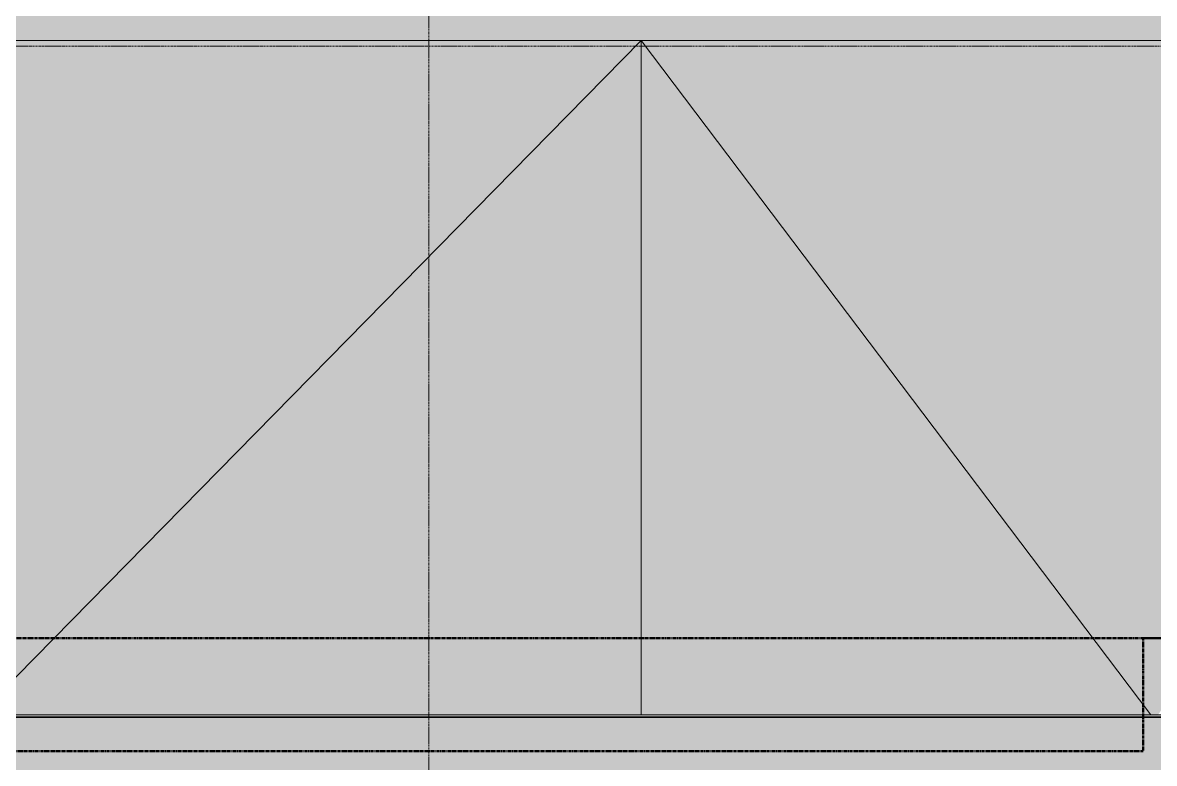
# Model space of a CAD drawing. Header units: inches. Extents: x -4254 to -1719, y 9514 to 12654.
# Drawn here: x -2935 to -2634.9, y 9976.9 to 10173.4 of the extents above; entities that cross this region are included whole.
import ezdxf

# ---------------------------------------------------------------- set-up
doc = ezdxf.new("R2010")
doc.units = ezdxf.units.IN
doc.header["$MEASUREMENT"] = 0
for name, pattern in [('Aligning Line 1_8_', [0.25, 0.125, -0.125]), ('Double Dash 3_8_', [1, 0.375, -0.125, 0.125, -0.125, 0.125, -0.125]), ('Grid Line 1_2_', [0.875, 0.5, -0.125, 0.125, -0.125])]:
    doc.linetypes.add(name, pattern=pattern)
for name, color, linetype, lineweight in [('0-1', 7, 'Continuous', 5), ('0-3', 147, 'Aligning Line 1_8_', 9), ('A-ROOF', 132, 'Continuous', 13), ('A-ROOF-1', 8, 'Continuous', 5), ('A-ROOF-2', 132, 'Continuous', 5), ('A-WALL', 113, 'Continuous', 13), ('C-PROP-LINE-1', 130, 'Double Dash 3_8_', 50), ('S-GRID-1', 1, 'Grid Line 1_2_', 9)]:
    doc.layers.add(name, color=color, linetype=linetype, lineweight=lineweight)

# ---------------------------------------------------------------- blocks, each defined once
blk = doc.blocks.new('Family - ___-1870007-FLOOR PLAN - ROOF')
at = {"layer": 'C-PROP-LINE-1'}
for p, q in [((-2637.92, 10010.09), (-2637.92, 9980.19)), ((-2522.72, 10010.09), (-2637.92, 10010.09)), ((-2637.92, 9980.19), (-3860.72, 9980.19))]:
    blk.add_line(p, q, dxfattribs=at)
blk = doc.blocks.new('Family - ___-1870574-FLOOR PLAN - ROOF')
at = {"layer": 'C-PROP-LINE-1'}
blk.add_line((-2098.26, 10010.09), (-3831.16, 10010.09), dxfattribs=at)
blk = doc.blocks.new('CTR - 1st Phase - Common Walls_rvt-1-FLOOR PLAN - ROOF')
at = {"layer": '0-3'}
for name in ['Family - ___-1870007-FLOOR PLAN - ROOF', 'Family - ___-1870574-FLOOR PLAN - ROOF']:
    blk.add_blockref(name, (0, 0), dxfattribs=at)
blk = doc.blocks.new('Basic Wall _ EXT - FIBER CEMENT - SMALL - ___-2145937-FLOOR PLAN - ROOF')
at = {"layer": 'A-WALL'}
for points in [[(-2527.18, 9989.33), (-2077.06, 9989.33), (-2077.53, 9989.8), (-3851.16, 9989.76), (-3851.59, 9989.33), (-2535.62, 9989.33)], [(-2957.72, 9973.63), (-2061.36, 9973.63), (-2076.8, 9989.07), (-3851.85, 9989.07), (-3867.29, 9973.63), (-2991.49, 9973.63)], [(-3851.85, 9989.07), (-2076.8, 9989.07), (-2077.06, 9989.29), (-3851.66, 9989.26), (-3851.79, 9989.12)]]:
    blk.add_hatch(color=256, dxfattribs=at).paths.add_polyline_path(points, flags=0)
for p, q in [((-2077.53, 9989.8), (-3851.11, 9989.8)), ((-2076.8, 9989.07), (-3851.85, 9989.07)), ((-2077.02, 9989.29), (-3851.63, 9989.29))]:
    blk.add_line(p, q, dxfattribs=at)

msp = doc.modelspace()

# ---------------------------------------------------------------- hatches: boundary and pattern name
at = {"layer": 'A-ROOF-1'}
msp.add_hatch(color=256, dxfattribs=at).paths.add_polyline_path([(-3851.11, 10168.69), (-2077.53, 10168.69), (-2077.53, 10831.78), (-2077.4, 10841.92), (-3407.67, 10841.92), (-3407.67, 10450.41), (-3269.77, 10450.41), (-3269.77, 10471.64), (-3206.07, 10471.64), (-3206.07, 10450.69), (-3087.37, 10450.69), (-3087.37, 10471.64), (-3023.67, 10471.64), (-3023.67, 10450.69), (-2780.17, 10450.69), (-2780.17, 10471.64), (-2649.27, 10471.64), (-2649.27, 10450.41), (-2504.49, 10450.41), (-2490.13, 10464.78), (-2440.67, 10415.33), (-2493.02, 10362.97), (-2510.94, 10380.89), (-2524.7, 10380.89), (-2524.7, 10245.59), (-2636.17, 10245.59), (-2636.17, 10380.89), (-2735.45, 10380.89), (-2735.45, 10359.94), (-2799.15, 10359.94), (-2799.15, 10380.89), (-3071.67, 10380.89), (-3071.67, 10359.94), (-3202.57, 10359.94), (-3202.57, 10380.89), (-3407.67, 10380.89), (-3407.67, 10350.34), (-3851.11, 10350.34), (-3851.11, 10168.78)], flags=0)
at = {"layer": 'A-ROOF-2'}
for points in [[(-2946.65, 9989.8), (-2771.02, 10168.69), (-3114.24, 10168.69), (-2949.24, 9989.8), (-2947.99, 9989.8)], [(-2839.53, 9989.8), (-2771.02, 9989.8), (-2771.02, 10168.69), (-2946.65, 9989.8), (-2847.97, 9989.8)], [(-2633.94, 9989.8), (-2512.41, 10168.69), (-2771.02, 10168.69), (-2635.89, 9989.8), (-2634.87, 9989.8)], [(-2662.25, 9989.8), (-2635.89, 9989.8), (-2771.02, 10168.69), (-2771.02, 9989.8), (-2670.69, 9989.8)]]:
    msp.add_hatch(color=256, dxfattribs=at).paths.add_polyline_path(points, flags=0)

# ---------------------------------------------------------------- linework, layer by layer
at = {"layer": 'A-ROOF'}
for p, q in [((-3851.11, 10168.69), (-2077.53, 10168.69)), ((-2946.65, 9989.8), (-2771.02, 10168.69)), ((-2771.02, 9989.8), (-2771.02, 10168.69)), ((-2771.02, 10168.69), (-2635.89, 9989.8))]:
    msp.add_line(p, q, dxfattribs=at)
at = {"layer": 'S-GRID-1'}
for p, q in [((-2827.32, 9836.18), (-2827.32, 12413.74)), ((-1790.02, 10167.19), (-4192.9, 10167.19))]:
    msp.add_line(p, q, dxfattribs=at)

# ---------------------------------------------------------------- block references
at = {"layer": '0-1'}
msp.add_blockref('CTR - 1st Phase - Common Walls_rvt-1-FLOOR PLAN - ROOF', (0, 0), dxfattribs=at)
at = {"layer": 'A-WALL'}
msp.add_blockref('Basic Wall _ EXT - FIBER CEMENT - SMALL - ___-2145937-FLOOR PLAN - ROOF', (0, 0), dxfattribs=at)

doc.saveas('drawing.dxf')
